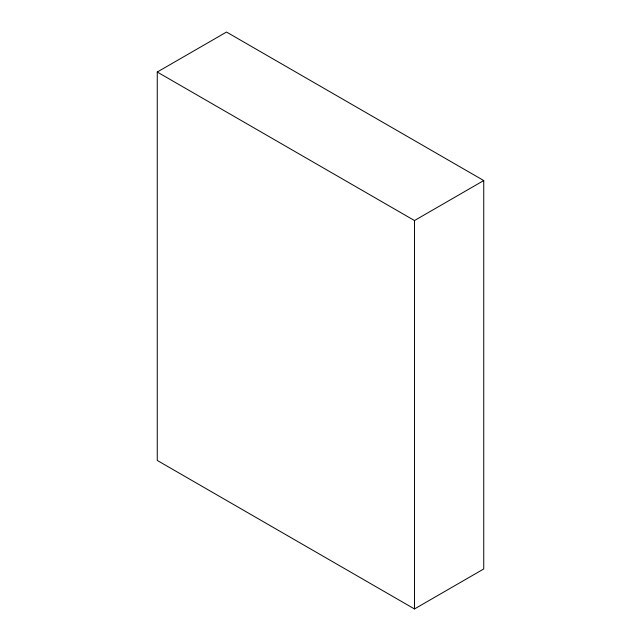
<?xml version="1.0" encoding="UTF-8"?>
<svg xmlns="http://www.w3.org/2000/svg" width="641" height="641" viewBox="0 0 641 641"><rect width="100%" height="100%" fill="white"/><g stroke="black" fill="none" stroke-linecap="round" stroke-linejoin="round"><path stroke-width="0.96" d="M157.261 72.032L226.513 32.05L483.739 180.554L483.739 568.968L414.487 608.95L157.261 460.446L157.261 72.032L414.487 220.544L483.739 180.554M414.487 220.544L414.487 608.95"/></g></svg>
